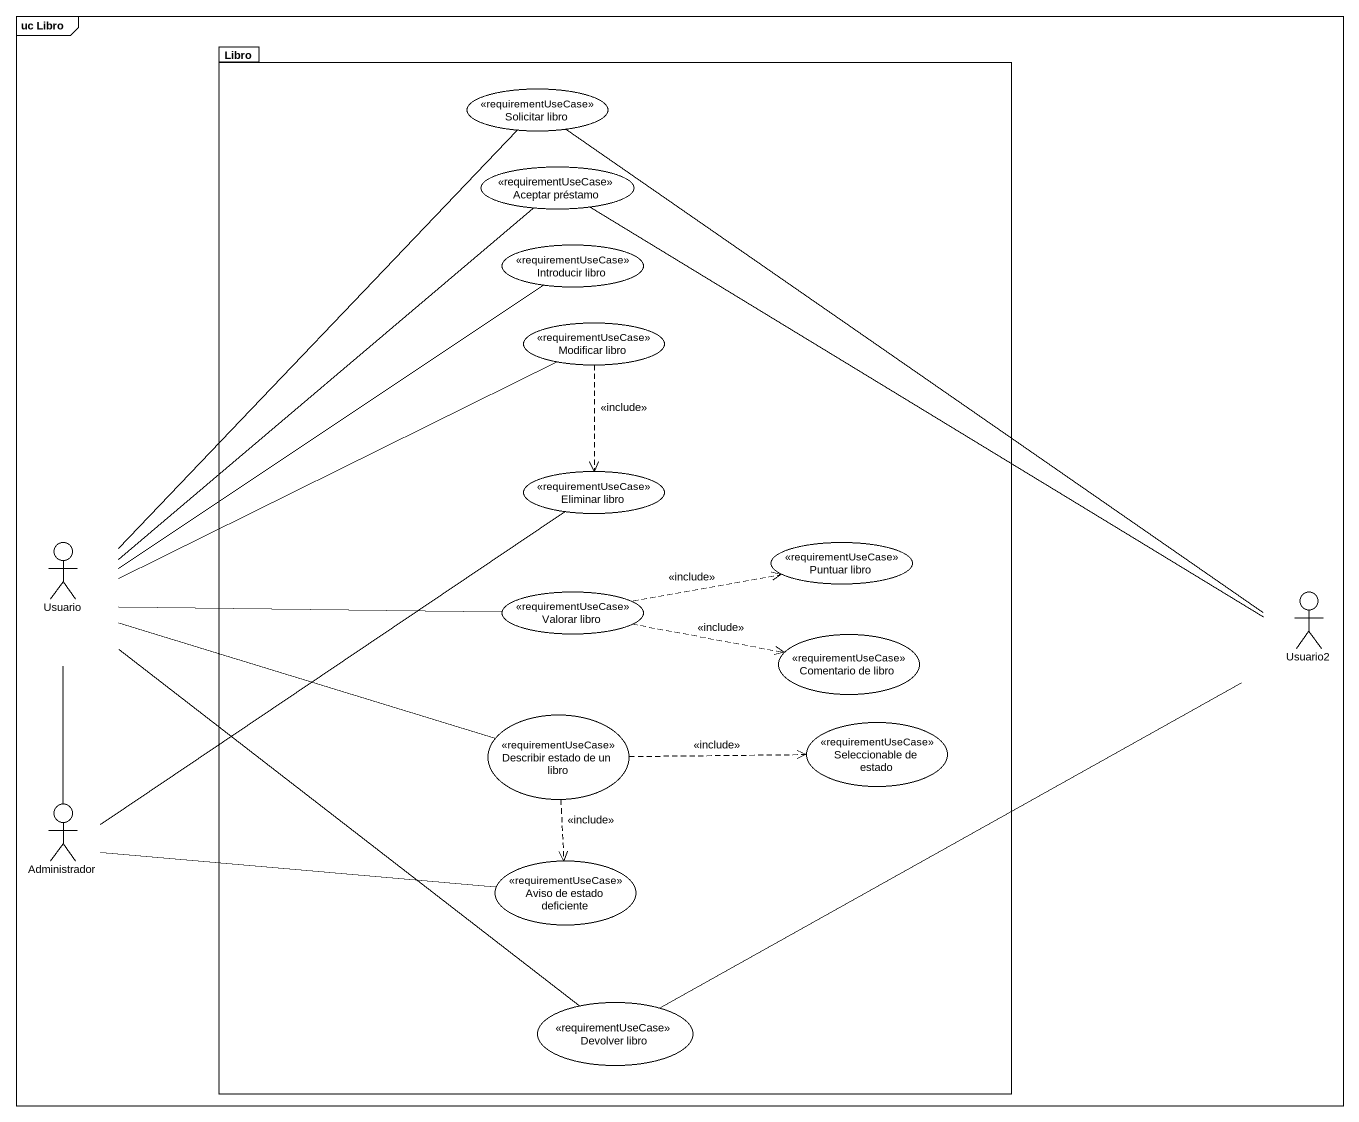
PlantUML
@startuml
mainframe uc Libro
package Libro {
  usecase "Solicitar libro" as Solicitar_libro <<requirementUseCase>>
  usecase "Aceptar préstamo" as Aceptar_préstamo <<requirementUseCase>>
  usecase "Introducir libro" as Introducir_libro <<requirementUseCase>>
  usecase "Modificar libro" as Modificar_libro <<requirementUseCase>>
  usecase "Eliminar libro" as Eliminar_libro <<requirementUseCase>>
  usecase "Puntuar libro" as Puntuar_libro <<requirementUseCase>>
  usecase "Valorar libro" as Valorar_libro <<requirementUseCase>>
  usecase "Comentario de libro" as Comentario_de_libro <<requirementUseCase>>
  usecase "Describir estado de un libro" as Describir_estado_de_un_libro <<requirementUseCase>>
  usecase "Seleccionable de estado" as Seleccionable_de_estado <<requirementUseCase>>
  usecase "Aviso de estado deficiente" as Aviso_de_estado_deficiente <<requirementUseCase>>
  usecase "Devolver libro" as Devolver_libro <<requirementUseCase>>
}
actor Usuario
actor Usuario2
actor Administrador
Aceptar_préstamo -- Usuario2
Modificar_libro ..> Eliminar_libro : <<include>>
Usuario -up- Solicitar_libro
Usuario -up- Aceptar_préstamo
Usuario -up- Introducir_libro
Usuario -right- Modificar_libro
Usuario -right- Valorar_libro
Usuario -right- Describir_estado_de_un_libro
Usuario -- Devolver_libro
Valorar_libro .right.> Puntuar_libro : <<include>>
Valorar_libro .right.> Comentario_de_libro : <<include>>
Usuario2 -up- Solicitar_libro
Describir_estado_de_un_libro .right.> Seleccionable_de_estado : <<include>>
Describir_estado_de_un_libro ..> Aviso_de_estado_deficiente : <<include>>
Administrador -up- Eliminar_libro
Administrador -up- Usuario
Administrador -right- Aviso_de_estado_deficiente
Devolver_libro -right- Usuario2
@enduml
